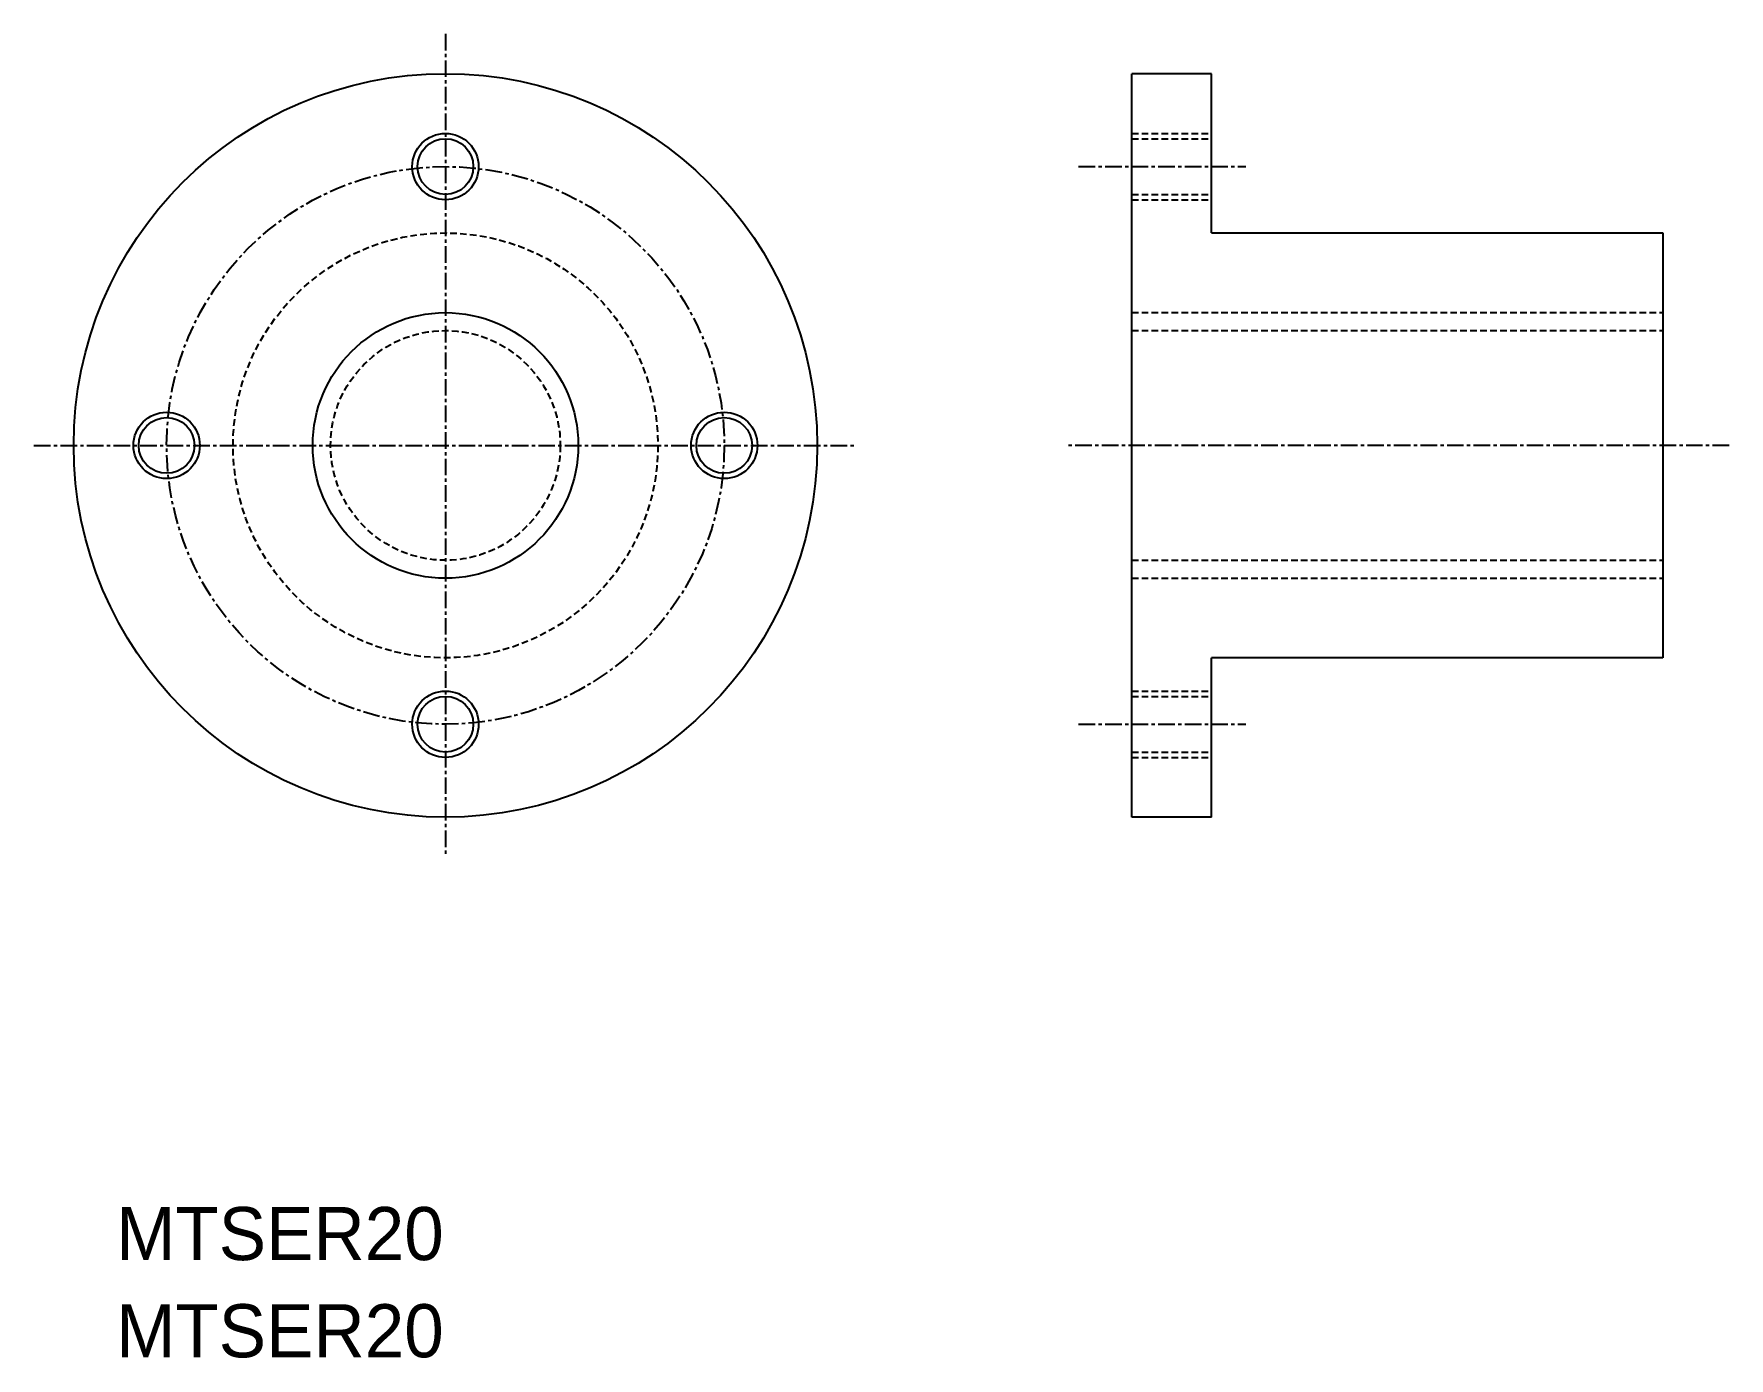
# Model space of a CAD drawing. Extents: x 438 to 565, y 126 to 226.
import ezdxf

# ---------------------------------------------------------------- set-up
doc = ezdxf.new("R2010")
doc.units = 0
doc.linetypes.add('CENTER', pattern=[2, 1.25, -0.25, 0.25, -0.25])
doc.linetypes.add('DASHED', pattern=[0.75, 0.5, -0.25])
doc.layers.get('0').update_dxf_attribs({"linetype": 'CONTINUOUS'})
doc.layers.add('CENTER', color=1, linetype='CENTER')

msp = doc.modelspace()

# ---------------------------------------------------------------- linework, layer by layer
at = {"color": 7, "linetype": 'CONTINUOUS'}
for p, q in [((520.45, 166.68), (520.45, 222.68)), ((526.45, 222.68), (520.45, 222.68)), ((526.45, 210.68), (526.45, 222.68)), ((526.45, 210.68), (560.45, 210.68)), ((560.45, 210.68), (560.45, 178.68)), ((560.45, 178.68), (526.45, 178.68)), ((526.45, 166.68), (526.45, 178.68)), ((526.45, 166.68), (520.45, 166.68))]:
    msp.add_line(p, q, dxfattribs=at)
at = {"color": 3, "linetype": 'DASHED'}
for p, q in [((520.45, 218.18), (526.45, 218.18)), ((520.45, 217.78), (526.45, 217.78)), ((520.45, 213.58), (526.45, 213.58)), ((520.45, 213.18), (526.45, 213.18)), ((520.45, 204.68), (560.45, 204.68)), ((520.45, 203.33), (560.45, 203.33)), ((520.45, 186.03), (560.45, 186.03)), ((520.45, 184.68), (560.45, 184.68)), ((520.45, 176.18), (526.45, 176.18)), ((520.45, 175.78), (526.45, 175.78)), ((520.45, 171.58), (526.45, 171.58)), ((520.45, 171.18), (526.45, 171.18))]:
    msp.add_line(p, q, dxfattribs=at)
at = {"color": 7, "linetype": 'CONTINUOUS'}
for centre, radius in [((468.76, 194.68), 28), ((468.76, 215.68), 2.1), ((468.76, 194.68), 10), ((447.76, 194.68), 2.1), ((489.76, 194.68), 2.1), ((468.76, 173.68), 2.1)]:
    msp.add_circle(centre, radius, dxfattribs=at)
at = {"color": 3, "linetype": 'CONTINUOUS'}
for centre in [(468.76, 215.68), (447.76, 194.68), (489.76, 194.68), (468.76, 173.68)]:
    msp.add_circle(centre, 2.5, dxfattribs=at)
at = {"color": 3, "linetype": 'DASHED'}
for radius in [16, 8.65]:
    msp.add_circle((468.76, 194.68), radius, dxfattribs=at)
at = {"layer": 'CENTER', "color": 1, "linetype": 'CENTER'}
for p, q in [((468.76, 225.68), (468.76, 163.68)), ((516.45, 215.68), (529.04, 215.68)), ((437.76, 194.68), (499.76, 194.68)), ((565.45, 194.68), (515.45, 194.68)), ((516.45, 173.68), (529.04, 173.68))]:
    msp.add_line(p, q, dxfattribs=at)
msp.add_circle((468.76, 194.68), 21, dxfattribs=at)

# ---------------------------------------------------------------- texts
at = {"color": 7, "linetype": 'CONTINUOUS'}
for p in [(443.96, 133.32), (443.96, 126)]:
    msp.add_text('MTSER20', height=4, dxfattribs=at).set_placement(p)

doc.saveas('drawing.dxf')
